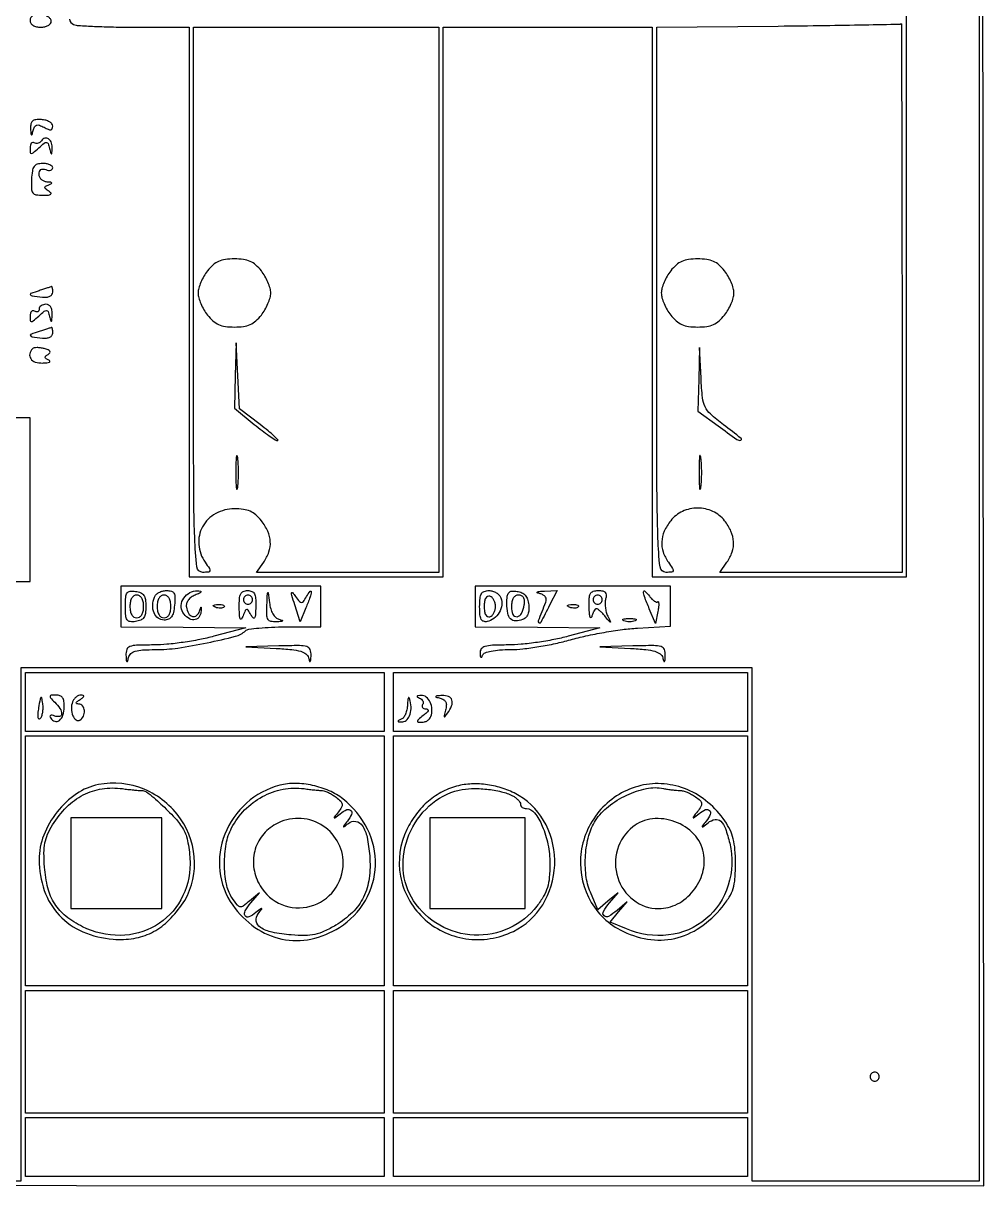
# Model space of a CAD drawing. Extents: x 4 to 1603, y 7 to 792.
# Drawn here: x 1391.5 to 1603, y 7 to 262.9 of the extents above; entities that cross this region are included whole.
import ezdxf

# ---------------------------------------------------------------- set-up
doc = ezdxf.new("R2010")
doc.units = 0

msp = doc.modelspace()

# ---------------------------------------------------------------- linework, layer by layer
for points in [[(4.463028, 790.750623, 0.090794), (4.267848, 789.688086, 0.000004), (4.202933, 675.011121, 0.000189), (4.180203, 548.51456, 0.000114), (4.244173, 398.5), (4.5, 7.5), (803.751263, 7.249377), (1603.002525, 6.998755), (1602.751263, 399.249377), (1602.5, 791.5), (803.718854, 791.750623, 0.000059), (387.797189, 791.831666, 0.000332), (164.795027, 791.700628, 0.000012), (5.544081, 791.497643, 0.311183)], [(1393, 263.488798, 0.139089), (1393.170391, 262.888122, 0.112991), (1393.641815, 262.409514, 0.088402), (1394.385614, 262.10239, 0.053863), (1395.333333, 262, 0.053569), (1396.226007, 262.095914, 0.073338), (1396.98125, 262.380608, 0.093102), (1397.488269, 262.801262, 0.174891), (1397.666667, 263.295686, 0.167797), (1397.490716, 263.805221, 0.084669), (1396.98125, 264.267491, 0.068693), (1396.225932, 264.614593, 0.052804), (1395.333333, 264.784484, 0.047912), (1394.342303, 264.771426, 0.099823), (1393.609387, 264.538339, 0.135973), (1393.16364, 264.099852, 0.131581)], [(1483, 202), (1483, 142), (1462.943296, 142), (1442.886592, 142), (1444.443296, 144.222506, 0.070474), (1445.596411, 146.490894, 0.096788), (1445.907278, 148.752318, 0.092816), (1445.345213, 151.034616, 0.060059), (1443.92742, 153.365141, 0.044904), (1442.715987, 154.649301, 0.076774), (1441.47923, 155.444706, 0.071128), (1439.993328, 155.865991, 0.033576), (1438, 156, 0.126261), (1433.872864, 154.940924, 0.142913), (1430.99207, 152.05499, 0.146091), (1430.152591, 148.125525, 0.133626), (1431.556704, 144.222506, -0.010455), (1432.487101, 142.833244, -0.200234), (1432.575372, 142.330931, -0.324461), (1432.264462, 142.057128, -0.023637), (1431.056704, 142, -0.38208), (1429.720222, 143.195866, -0.019172), (1429.25857, 149.543223, -0.00814), (1429.034135, 162.019939, -0.000427), (1429, 202), (1429, 262), (1456, 262), (1483, 262)], [(1585, 202.5), (1585, 142), (1564.943296, 142), (1544.886592, 142), (1546.443296, 144.222506, 0.070474), (1547.596411, 146.490894, 0.096788), (1547.907278, 148.752318, 0.092816), (1547.345213, 151.034616, 0.060059), (1545.92742, 153.365141, 0.117991), (1543.327495, 155.422339, 0.109051), (1540, 156.15681, 0.109051), (1536.672505, 155.422339, 0.117991), (1534.07258, 153.365141, 0.060059), (1532.654787, 151.034616, 0.092816), (1532.092722, 148.752318, 0.096788), (1532.403589, 146.490894, 0.070474), (1533.556704, 144.222506, -0.010455), (1534.487101, 142.833244, -0.200234), (1534.575372, 142.330931, -0.324461), (1534.264462, 142.057128, -0.023637), (1533.056704, 142, -0.382067), (1531.720263, 143.195773, -0.019181), (1531.258572, 149.541237, -0.008142), (1531.034136, 162.014642, -0.000427), (1531, 201.983667), (1531, 261.967333), (1557.75, 262.250706, 0.000806), (1568.024364, 262.376116, 0.001326), (1576.715625, 262.51927, 0.000105), (1584.510351, 262.669974, 0.184706), (1584.75, 262.76704, -0.653985), (1584.852891, 262.722539, -0.000023), (1584.926563, 245.159693, -0.00065), (1584.982044, 225.682923, -0.000387)], [(1393.116001, 239.644213, 0.004819), (1393.189193, 238.496476, 0.226299), (1393.30194, 238.298837, 0.510767), (1393.437122, 238.346226, 0.008357), (1393.688617, 239.246321, -0.057095), (1394.010182, 240.07585, -0.201567), (1394.442198, 240.431765, -0.162421), (1395.067371, 240.412553, -0.034676), (1396.072616, 239.961137, 0.02442), (1397.017468, 239.513353, 0.13192), (1397.575586, 239.439585, 0.262648), (1397.886089, 239.672999, 0.10363), (1397.999294, 240.214816, 0.180971), (1397.81116, 240.716742, 0.083875), (1397.264627, 241.16484, 0.066517), (1396.455682, 241.49411, 0.04906), (1395.499294, 241.644213, 0.039253), (1394.246389, 241.618115, 0.15085), (1393.536455, 241.319019, 0.175856), (1393.180898, 240.70441, 0.057655)], [(1395.5, 237, -0.088941), (1395.185645, 236.649431, -0.094986), (1394.775821, 236.439712, -0.099917), (1394.334982, 236.402413, -0.110145), (1393.930902, 236.542705, 0.174761), (1393.578436, 236.616927, 0.188946), (1393.273452, 236.445542, 0.117599), (1393.067088, 236.019658, 0.054327), (1393, 235.404029, 0.024524), (1393.049006, 234.405496, 0.388245), (1393.2813, 234.19675, 0.176297), (1393.696432, 234.351877, 0.007236), (1394.912141, 235.420488, -0.01076), (1396.127313, 236.473538, -0.185163), (1396.617037, 236.639284, -0.301537), (1396.95881, 236.392406, -0.026644), (1397.296139, 235.325476, 0.003431), (1397.58335, 234.245002, 0.276545), (1397.704349, 234.128954, 0.455028), (1397.806772, 234.203497, 0.004777), (1397.883999, 235.190983, 0.095603), (1397.723976, 236.494679, 0.153416), (1397.080847, 237.400854, 0.234986), (1396.243094, 237.559818, 0.187954)], [(1393.321089, 228.495516, 0.019564), (1393.296593, 226.45687, 0.150068), (1393.59858, 225.56069, 0.201392), (1394.305168, 225.127094, 0.039681), (1395.821089, 225.015313, 0.014803), (1397.044314, 225.058536, 0.131758), (1397.549986, 225.230009, 0.448786), (1397.587896, 225.502631, 0.075279), (1397.136847, 225.894262, -0.022213), (1396.426195, 226.390051, -0.233412), (1396.273695, 226.69893, -0.275386), (1396.436975, 226.972905, -0.029355), (1397.136847, 227.300002, 0.023718), (1397.709835, 227.559972, 0.438953), (1397.757373, 227.731622, 0.232968), (1397.5442, 227.864069, 0.013273), (1396.75, 227.921053, -0.089591), (1396.081805, 228.073133, -0.091319), (1395.514062, 228.448862, -0.094975), (1395.133704, 228.987708, -0.106722), (1395, 229.606989, -0.077669), (1395.099775, 230.245425, -0.166102), (1395.393809, 230.640962, -0.166138), (1395.868337, 230.773866, -0.07771), (1396.5, 230.638374, 0.055937), (1397.074366, 230.488865, 0.100118), (1397.559375, 230.516384, 0.147206), (1397.877514, 230.710807, 0.184534), (1398, 231.031385, 0.215048), (1397.833072, 231.401555, 0.079838), (1397.339062, 231.714152, 0.060668), (1396.611469, 231.92625, 0.041136), (1395.75, 231.995516, 0.069708), (1394.582599, 231.829594, 0.172622), (1393.890359, 231.333042, 0.115778), (1393.504782, 230.356762, 0.023623)], [(1432.07258, 208.365141, 0.035873), (1431.279281, 207.192544, 0.0301), (1430.60882, 205.849127, 0.031167), (1430.145819, 204.541937, 0.069636), (1430, 203.5, 0.069636), (1430.145819, 202.458063, 0.031167), (1430.60882, 201.150873, 0.0301), (1431.279281, 199.807456, 0.035873), (1432.07258, 198.634859, 0.044904), (1433.284013, 197.350699, 0.076774), (1434.52077, 196.555294, 0.071128), (1436.006672, 196.134009, 0.033576), (1438, 196, 0.033576), (1439.993328, 196.134009, 0.071128), (1441.47923, 196.555294, 0.076774), (1442.715987, 197.350699, 0.044904), (1443.92742, 198.634859, 0.035873), (1444.720719, 199.807456, 0.0301), (1445.39118, 201.150873, 0.031167), (1445.854181, 202.458063, 0.069636), (1446, 203.5, 0.069636), (1445.854181, 204.541937, 0.031167), (1445.39118, 205.849127, 0.0301), (1444.720719, 207.192544, 0.035873), (1443.92742, 208.365141, 0.044904), (1442.715987, 209.649301, 0.076774), (1441.47923, 210.444706, 0.071128), (1439.993328, 210.865991, 0.033576), (1438, 211, 0.033576), (1436.006672, 210.865991, 0.071128), (1434.52077, 210.444706, 0.076774), (1433.284013, 209.649301, 0.044904)], [(1534.07258, 208.365141, 0.035873), (1533.279281, 207.192544, 0.0301), (1532.60882, 205.849127, 0.031167), (1532.145819, 204.541937, 0.069636), (1532, 203.5, 0.069636), (1532.145819, 202.458063, 0.031167), (1532.60882, 201.150873, 0.0301), (1533.279281, 199.807456, 0.035873), (1534.07258, 198.634859, 0.044904), (1535.284013, 197.350699, 0.076774), (1536.52077, 196.555294, 0.071128), (1538.006672, 196.134009, 0.033576), (1540, 196, 0.033576), (1541.993328, 196.134009, 0.071128), (1543.47923, 196.555294, 0.076774), (1544.715987, 197.350699, 0.044904), (1545.92742, 198.634859, 0.035873), (1546.720719, 199.807456, 0.0301), (1547.39118, 201.150873, 0.031167), (1547.854181, 202.458063, 0.069636), (1548, 203.5, 0.069636), (1547.854181, 204.541937, 0.031167), (1547.39118, 205.849127, 0.0301), (1546.720719, 207.192544, 0.035873), (1545.92742, 208.365141, 0.044904), (1544.715987, 209.649301, 0.076774), (1543.47923, 210.444706, 0.071128), (1541.993328, 210.865991, 0.033576), (1540, 211, 0.033576), (1538.006672, 210.865991, 0.071128), (1536.52077, 210.444706, 0.076774), (1535.284013, 209.649301, 0.044904)], [(1395, 204, 0.007719), (1393.195453, 203.391213, 0.457719), (1393.08416, 203.105527, 0.243478), (1393.43624, 202.861488, 0.004496), (1395.75, 202.583786, 0.050511), (1396.656661, 202.575151, 0.089566), (1397.374788, 202.773951, 0.122787), (1397.831637, 203.153372, 0.15968), (1398, 203.667119, 0.017709), (1397.982137, 204.171311, 0.032308), (1397.926563, 204.579185, 0.039393), (1397.846939, 204.857385, 0.420642), (1397.75, 204.90032, -0.015258), (1397.569896, 204.834804, -0.000496), (1396.839062, 204.594733, -0.000952), (1395.976003, 204.313996, -0.000662)], [(1395, 199.940983, -0.108972), (1394.921712, 199.586039, -0.182303), (1394.70625, 199.3746, -0.161196), (1394.3821, 199.343488, -0.082592), (1394, 199.5, 0.158557), (1393.620961, 199.592387, 0.191215), (1393.29375, 199.432998, 0.126606), (1393.072517, 199.015992, 0.059043), (1393, 198.404029, 0.024524), (1393.049006, 197.405496, 0.388245), (1393.2813, 197.19675, 0.176297), (1393.696432, 197.351877, 0.007236), (1394.912141, 198.420488, -0.01076), (1396.127313, 199.473538, -0.185163), (1396.617037, 199.639284, -0.301537), (1396.95881, 199.392406, -0.026644), (1397.296139, 198.325476, 0.007388), (1397.561916, 197.35658, 0.518622), (1397.697271, 197.310001, 0.222831), (1397.809743, 197.512565, 0.004213), (1397.883999, 198.75, 0.053911), (1397.831613, 199.681016, 0.097187), (1397.564997, 200.394334, 0.125349), (1397.107057, 200.838332, 0.130876), (1396.5, 201, 0.06887), (1395.926682, 200.920655, 0.085131), (1395.440625, 200.688914, 0.099915), (1395.115626, 200.344827, 0.140337)], [(1395, 195, 0.007719), (1393.195453, 194.391213, 0.457719), (1393.08416, 194.105527, 0.243478), (1393.43624, 193.861488, 0.004496), (1395.75, 193.583786, 0.050511), (1396.656661, 193.575151, 0.089566), (1397.374788, 193.773951, 0.122787), (1397.831637, 194.153372, 0.15968), (1398, 194.667119, 0.017709), (1397.982137, 195.171311, 0.032308), (1397.926563, 195.579185, 0.039393), (1397.846939, 195.857385, 0.420642), (1397.75, 195.90032, -0.015258), (1397.569896, 195.834804, -0.000496), (1396.839062, 195.594733, -0.000952), (1395.976003, 195.313996, -0.000662)], [(1438.198697, 185.31695), (1438, 178.133899), (1442.352992, 174.56695, 0.008281), (1444.078142, 173.200442, 0.011759), (1445.659593, 172.047791, 0.007918), (1447.006893, 171.144765, 0.144657), (1447.496794, 171, 0.66015), (1447.573051, 171.178451, 0.015704), (1446.703982, 172.031811, 0.015398), (1445.39755, 173.164026, 0.007791), (1443.687359, 174.512549), (1439.087113, 178.025098), (1438.742253, 185.262549), (1438.397394, 192.5)], [(1393.557905, 191.224571, 0.139047), (1392.94033, 190.118093, 0.213502), (1393.142117, 189.057059, 0.164474), (1394.161884, 188.303893, 0.084907), (1395.75, 188.078947, 0.018478), (1396.729845, 188.143369, 0.079776), (1397.291761, 188.293947, 0.424319), (1397.362938, 188.49066, 0.186331), (1397.136847, 188.699998, -0.03767), (1396.521549, 189.000119, -0.232391), (1396.332634, 189.285342, -0.248944), (1396.448927, 189.594636, -0.042428), (1396.971382, 189.982313, 0.093193), (1397.365406, 190.341676, 0.315849), (1397.376488, 190.670846, 0.156883), (1397.002333, 190.974251, 0.028595), (1396.142439, 191.2525, 0.030093), (1395.325674, 191.414338, 0.036579), (1394.547247, 191.462911, 0.039707), (1393.906585, 191.40498, 0.15519)], [(1540.23486, 184.5), (1540.078, 177.5), (1544.496959, 174.25, 0.00349), (1548.624236, 171.25869, 0.212038), (1549.498807, 171.079322, 0.633483), (1549.591821, 171.484142, 0.003792), (1545.689239, 174.511113, -0.017722), (1542.823686, 176.86443, -0.099846), (1541.633311, 178.434313, -0.087682), (1541.070459, 180.430593, -0.012019), (1540.741297, 184.761113), (1540.391721, 191.5)], [(1438.320074, 164, 0.005179), (1438.344207, 161.670434, 0.025693), (1438.43855, 160.364063, 0.707215), (1438.576315, 160.333801, 0.108536), (1438.723396, 160.75, 0.019375), (1438.849065, 162.229765, 0.011494), (1438.889766, 164, 0.011494), (1438.849065, 165.770235, 0.019375), (1438.723396, 167.25, 0.108536), (1438.576315, 167.666199, 0.707215), (1438.43855, 167.635937, 0.025693), (1438.344207, 166.329566, 0.005179)], [(1540.320074, 164, 0.005179), (1540.344207, 161.670434, 0.025693), (1540.43855, 160.364063, 0.707215), (1540.576315, 160.333801, 0.108536), (1540.723396, 160.75, 0.019375), (1540.849065, 162.229765, 0.011494), (1540.889766, 164, 0.011494), (1540.849065, 165.770235, 0.019375), (1540.723396, 167.25, 0.108536), (1540.576315, 167.666199, 0.707215), (1540.43855, 167.635937, 0.025693), (1540.344207, 166.329566, 0.005179)], [(1413, 134.5), (1413, 130), (1426.75, 129.909733), (1440.5, 129.819467), (1433.5, 127.932571, -0.018074), (1430.364629, 127.207853, -0.011966), (1426.720313, 126.593243, -0.012051), (1423.146113, 126.165731, -0.022827), (1420.25, 126.022838, 0.007022), (1416.421975, 125.95508, 0.080952), (1414.951251, 125.667202, 0.222932), (1414.29697, 125.002183, 0.09783), (1414.116001, 123.75, 0.005718), (1414.187999, 122.607705, 0.197309), (1414.306344, 122.37122, 0.541772), (1414.449367, 122.4117, 0.01159), (1414.689326, 123.25, -0.143345), (1415.206808, 124.112584, -0.115168), (1416.151885, 124.649138, -0.058946), (1417.77636, 124.926784, -0.012881), (1420.617809, 125, 0.035895), (1425.542424, 125.353992, 0.015544), (1432.01707, 126.496108, 0.011187), (1438.214165, 127.934439, 0.122251), (1440.45, 129.137736, -0.150132), (1441.174242, 129.477797, -0.01068), (1443.412188, 129.74671, -0.01429), (1446.14293, 129.937212, -0.010268), (1449.2, 130), (1457, 130), (1457, 134.5), (1457, 139), (1435, 139), (1413, 139)], [(1491, 134.5), (1491, 130), (1504.75, 129.909733), (1518.5, 129.819467), (1511.5, 127.932571, -0.018074), (1508.364629, 127.207853, -0.011966), (1504.720313, 126.593243, -0.012051), (1501.146113, 126.165731, -0.022827), (1498.25, 126.022838, 0.008568), (1494.801361, 125.951131, 0.06053), (1493.148987, 125.686443, 0.162204), (1492.356417, 125.142637, 0.174982), (1492.078947, 124.25, 0.021021), (1492.137165, 123.583427, 0.185333), (1492.275306, 123.327933, 0.449116), (1492.45138, 123.351958, 0.051902), (1492.662281, 123.75, -0.206608), (1493.204321, 124.28599, -0.042471), (1494.523547, 124.675948, -0.033727), (1496.401, 124.931133, -0.016161), (1498.833333, 125.017138, 0.027285), (1501.534991, 125.172872, 0.012445), (1505.038542, 125.655974, 0.012282), (1508.714016, 126.349419, 0.01653), (1512, 127.167832, -0.016192), (1515.398061, 128.0166, -0.010105), (1519.426563, 128.800473, -0.010138), (1523.43279, 129.412899, -0.018104), (1526.75, 129.729699), (1534, 130.158008), (1534, 134.579004), (1534, 139), (1512.5, 139), (1491, 139)], [(1418.5, 134.5, -0.034859), (1418.394141, 132.983449, -0.114571), (1418.035871, 132.052922, -0.142929), (1417.357964, 131.492064, -0.066642), (1416.25, 131.180449, -0.059275), (1415.025515, 131.152687, -0.223457), (1414.382619, 131.534078, -0.132534), (1414.070752, 132.438254, -0.017153), (1414, 134.5, -0.017153), (1414.070752, 136.561746, -0.132534), (1414.382619, 137.465922, -0.223457), (1415.025515, 137.847313, -0.059275), (1416.25, 137.819551, -0.066642), (1417.357964, 137.507936, -0.142929), (1418.035871, 136.947078, -0.114571), (1418.394141, 136.016551, -0.034859)], [(1415, 134.5, 0.04716), (1415.09863, 133.456621, 0.088208), (1415.4, 132.666667, 0.118484), (1415.88002, 132.177821, 0.140575), (1416.5, 132, 0.140575), (1417.11998, 132.177821, 0.118484), (1417.6, 132.666667, 0.088208), (1417.90137, 133.456621, 0.04716), (1418, 134.5, 0.04716), (1417.90137, 135.543379, 0.088208), (1417.6, 136.333333, 0.118484), (1417.11998, 136.822179, 0.140575), (1416.5, 137, 0.140575), (1415.88002, 136.822179, 0.118484), (1415.4, 136.333333, 0.088208), (1415.09863, 135.543379, 0.04716)], [(1424.813358, 134.75, -0.029762), (1424.563495, 133.157458, -0.100503), (1424.14045, 132.198491, -0.146711), (1423.479921, 131.681975, -0.093347), (1422.513695, 131.5, -0.16), (1421.211503, 131.92765, -0.135237), (1420.310404, 133.071293, -0.109777), (1420.008653, 134.731337, -0.082068), (1420.384042, 136.558413, -0.110818), (1420.750983, 137.109853, -0.066189), (1421.390062, 137.576534, -0.061225), (1422.189791, 137.892484, -0.063574), (1423.031974, 138, -0.067904), (1424.109825, 137.852942, -0.202242), (1424.681791, 137.399523, -0.128211), (1424.905624, 136.509442, -0.021868)], [(1421, 134.5, 0.04716), (1421.09863, 133.456621, 0.088208), (1421.4, 132.666667, 0.118484), (1421.88002, 132.177821, 0.140575), (1422.5, 132, 0.140575), (1423.11998, 132.177821, 0.118484), (1423.6, 132.666667, 0.088208), (1423.90137, 133.456621, 0.04716), (1424, 134.5, 0.04716), (1423.90137, 135.543379, 0.088208), (1423.6, 136.333333, 0.118484), (1423.11998, 136.822179, 0.140575), (1422.5, 137, 0.140575), (1421.88002, 136.822179, 0.118484), (1421.4, 136.333333, 0.088208), (1421.09863, 135.543379, 0.04716)], [(1429.329441, 136.998225, 0.063996), (1428.484487, 136.524467, 0.076053), (1427.84186, 135.875061, 0.084686), (1427.471997, 135.127353, 0.109466), (1427.416814, 134.36582, 0.093562), (1427.88867, 132.998549, 0.189791), (1428.761772, 132.297138, 0.258014), (1429.672996, 132.485034, 0.14228), (1430.31423, 133.464263, -0.003547), (1430.572793, 134.287864, -0.484788), (1430.657831, 134.319553, -0.283432), (1430.715053, 134.207546, -0.002793), (1430.634517, 133.269603, -0.152525), (1430.130943, 132.058179, -0.21525), (1429.093067, 131.55671, -0.165167), (1427.796414, 131.959684, -0.095123), (1426.666975, 133.166177, -0.16081), (1426.282244, 134.712471, -0.129877), (1426.845143, 136.338118, -0.122105), (1428.176975, 137.544808, -0.133805), (1429.872445, 137.936614, -0.037786), (1430.516321, 137.862591, -0.515973), (1430.599298, 137.680757, -0.155573), (1430.313959, 137.421496, -0.011421)], [(1442.702253, 134.479489, -0.008135), (1442.619618, 132.628218, -0.119337), (1442.429116, 132.008927, -0.512386), (1442.128503, 131.982464, -0.050388), (1441.636454, 132.685138, 0.015742), (1441.026579, 133.698681, 0.290111), (1440.70115, 133.849077, 0.258922), (1440.39859, 133.6245, 0.013177), (1439.905509, 132.455648, -0.048695), (1439.537583, 131.731624, -0.592137), (1439.292488, 131.747802, -0.09734), (1439.131557, 132.400959, -0.007192), (1439.070285, 134.25, -0.019442), (1439.10985, 136.21432, -0.099108), (1439.385805, 137.266088, -0.18028), (1439.954577, 137.806578, -0.101138), (1440.901023, 138, -0.096608), (1441.840208, 137.816826, -0.180071), (1442.404298, 137.300148, -0.104093), (1442.675157, 136.303958, -0.021598)], [(1440, 136, 0.099038), (1440.076342, 135.618362, 0.097945), (1440.29375, 135.29375, 0.097945), (1440.618362, 135.076342, 0.099038), (1441, 135, 0.099038), (1441.381638, 135.076342, 0.097945), (1441.70625, 135.29375, 0.097945), (1441.923658, 135.618362, 0.099038), (1442, 136, 0.099038), (1441.923658, 136.381638, 0.097945), (1441.70625, 136.70625, 0.097945), (1441.381638, 136.923658, 0.099038), (1441, 137, 0.099038), (1440.618362, 136.923658, 0.097945), (1440.29375, 136.70625, 0.097945), (1440.076342, 136.381638, 0.099038)], [(1447.808733, 131.678015, -0.016729), (1448.544531, 131.457401, -0.555594), (1448.57954, 131.309075, -0.178789), (1448.315413, 131.186504, -0.007284), (1447.25, 131.116001, -0.062837), (1446.035965, 131.206002, -0.215593), (1445.409641, 131.657115, -0.125148), (1445.140087, 132.62014, -0.016644), (1445.160037, 134.75, -0.000561), (1445.273896, 137.349465, -0.186513), (1445.35342, 137.530607, -0.623855), (1445.441022, 137.500872, -0.000901), (1445.71877, 135.312013, 0.041093), (1445.997028, 133.984092, 0.058373), (1446.472221, 132.876578, 0.070528), (1447.093658, 132.080384, 0.128039)], [(1453.880854, 136.680226, -0.03464), (1454.672836, 137.847829, -0.736882), (1454.927229, 137.750744, -0.074253), (1454.67609, 136.58459, -0.009419), (1453.721489, 134.188937), (1452.442978, 131.148255), (1451.296474, 134.824127, -0.003421), (1450.652288, 136.94032, -0.097947), (1450.599382, 137.505224, -0.659368), (1450.785548, 137.563433, -0.01865), (1451.486247, 136.680226, 0.01423), (1452.357938, 135.561324, 0.22375), (1452.78434, 135.360452, 0.248536), (1453.183604, 135.571981, 0.017411)], [(1496.690532, 136.364077, -0.129123), (1496.861413, 134.810948, -0.096284), (1496.285441, 133.178638, -0.094373), (1495.125498, 131.854469, -0.117764), (1493.642817, 131.176676, -0.128787), (1492.853539, 131.225545, -0.198749), (1492.342315, 131.6653, -0.09759), (1492.070776, 132.633405, -0.019726), (1492, 134.426676, -0.021503), (1492.081019, 136.309711, -0.10815), (1492.392122, 137.310235, -0.180047), (1493.003766, 137.822906, -0.085537), (1494.031385, 138, -0.073827), (1494.854875, 137.877742, -0.064276), (1495.650456, 137.519448, -0.066864), (1496.298983, 136.989565, -0.096752)], [(1493, 134.5, 0.034783), (1493.077151, 133.39229, 0.092267), (1493.328125, 132.642708, 0.16323), (1493.731204, 132.274593, 0.186684), (1494.25, 132.25, 0.116646), (1494.728036, 132.54572, 0.069477), (1495.132812, 133.082812, 0.063483), (1495.406712, 133.767965, 0.063462), (1495.5, 134.5, 0.063462), (1495.406712, 135.232035, 0.063483), (1495.132812, 135.917188, 0.069477), (1494.728036, 136.45428, 0.116646), (1494.25, 136.75, 0.186684), (1493.731204, 136.725407, 0.16323), (1493.328125, 136.357292, 0.092267), (1493.077151, 135.60771, 0.034783)], [(1502.804095, 134.877747, -0.046014), (1502.831634, 133.705494, -0.080752), (1502.611377, 132.763228, -0.098939), (1502.148729, 132.069282, -0.105169), (1501.463853, 131.624503, -0.087257), (1499.901658, 131.320277, -0.205166), (1498.822871, 131.759251, -0.152102), (1498.189099, 132.98337, -0.04399), (1498, 135.128568, -0.0254), (1498.082661, 136.754667, -0.149807), (1498.410308, 137.531831, -0.203838), (1499.056564, 137.861935, -0.052839), (1500.25, 137.819551, -0.07165), (1501.286842, 137.516755, -0.107571), (1502.03926, 136.95478, -0.098219), (1502.533993, 136.089023, -0.052021)], [(1499, 134.416667, 0.099758), (1499.334996, 132.754328, 0.341983), (1500.233119, 132.247168, 0.246964), (1501.245613, 132.984177, 0.077969), (1501.819551, 134.828328, 0.049589), (1501.864321, 135.780163, 0.118091), (1501.665008, 136.454992, 0.155126), (1501.227121, 136.855398, 0.108654), (1500.569551, 137, 0.129929), (1499.900993, 136.823287, 0.12769), (1499.401892, 136.338523, 0.093042), (1499.097716, 135.531429, 0.043744)], [(1507.398504, 134.75, -0.002531), (1505.45875, 130.983195, -0.472845), (1505.082421, 130.904236, -0.328737), (1504.95721, 131.376792, -0.002357), (1506.573425, 135.412535, 0.112614), (1506.67174, 136.016576, 0.131464), (1506.487002, 136.565995, 0.113486), (1506.022269, 137.006814, 0.070108), (1505.323425, 137.296534, -0.033644), (1504.678447, 137.510473, -0.613547), (1504.664577, 137.677988, -0.119484), (1505.078272, 137.812757, -0.00883), (1506.27568, 137.883999), (1509.05136, 138)], [(1519.747393, 136.142033, 0.058653), (1519.62894, 135.292909, 0.035123), (1519.678681, 134.274059, 0.034757), (1519.873554, 133.252452, 0.050213), (1520.195763, 132.392033, -0.001298), (1520.815963, 131.127742, -0.465501), (1520.778288, 131.042895, -0.299687), (1520.662808, 131.078713, -0.001057), (1519.704758, 132.25, 0.018028), (1519.117557, 132.920143, 0.023584), (1518.53179, 133.485938, 0.022235), (1518.013984, 133.901623, 0.159321), (1517.713082, 134, 0.218244), (1517.464566, 133.886101, 0.045526), (1517.1787, 133.485938, 0.040002), (1516.905854, 132.920178, 0.028454), (1516.689326, 132.25, -0.225051), (1516.508506, 132.034597, -0.459031), (1516.332266, 132.115625, -0.050275), (1516.189408, 132.906485, -0.01183), (1516.116001, 134.25, -0.018291), (1516.127625, 136.305626, -0.112434), (1516.404386, 137.32078, -0.195691), (1517.015114, 137.829174, -0.07708), (1518.116631, 138, -0.048202), (1519.105214, 137.904474, -0.165941), (1519.656078, 137.587939, -0.18436), (1519.865008, 137.025611, -0.061801)], [(1517, 136, 0.099038), (1517.076342, 135.618362, 0.097945), (1517.29375, 135.29375, 0.097945), (1517.618362, 135.076342, 0.099038), (1518, 135, 0.099038), (1518.381638, 135.076342, 0.097945), (1518.70625, 135.29375, 0.097945), (1518.923658, 135.618362, 0.099038), (1519, 136, 0.099038), (1518.923658, 136.381638, 0.097945), (1518.70625, 136.70625, 0.097945), (1518.381638, 136.923658, 0.099038), (1518, 137, 0.099038), (1517.618362, 136.923658, 0.097945), (1517.29375, 136.70625, 0.097945), (1517.076342, 136.381638, 0.099038)], [(1531.216821, 135.550155, -0.552287), (1531.368668, 135.515593, -0.083298), (1531.434314, 135.136787, -0.034302), (1531.387645, 134.399265, -0.014279), (1531.228319, 133.414042), (1530.720749, 130.758862), (1529.360375, 133.994241, -0.007772), (1528.289183, 136.656954, -0.09384), (1528.092618, 137.738357, -0.662321), (1528.408681, 137.869568, -0.036228), (1529.38068, 136.765544, 0.031813), (1529.923005, 136.13849, 0.052401), (1530.46334, 135.69306, 0.072333), (1530.922618, 135.476673, 0.277103)], [(1435.729167, 134.395833, -0.126455), (1435.402231, 134.202593, -0.060344), (1434.916927, 134.123424, -0.05415), (1434.359369, 134.160852, -0.051402), (1433.8125, 134.316886, -0.054073), (1433.395823, 134.538436, -0.470617), (1433.37858, 134.720685, -0.168741), (1433.670344, 134.862007, -0.018894), (1434.416667, 134.921053, -0.028489), (1435.112848, 134.910055, -0.077125), (1435.592839, 134.799335, -0.208169), (1435.77538, 134.614691, -0.296942)], [(1513.729167, 134.395833, -0.126455), (1513.402231, 134.202593, -0.060344), (1512.916927, 134.123424, -0.05415), (1512.359369, 134.160852, -0.051402), (1511.8125, 134.316886, -0.054073), (1511.395823, 134.538436, -0.470617), (1511.37858, 134.720685, -0.168741), (1511.670344, 134.862007, -0.018894), (1512.416667, 134.921053, -0.028489), (1513.112848, 134.910055, -0.077125), (1513.592839, 134.799335, -0.208169), (1513.77538, 134.614691, -0.296942)], [(1526.25, 131.337719, -0.057986), (1525.679992, 131.181385, -0.037979), (1525, 131.12966, -0.037979), (1524.320008, 131.181385, -0.057986), (1523.75, 131.337719, -0.174857), (1523.540618, 131.525001, -0.447206), (1523.601562, 131.693942, -0.078554), (1524.10856, 131.810911, -0.017491), (1525, 131.842105, -0.017491), (1525.89144, 131.810911, -0.078554), (1526.398438, 131.693942, -0.447206), (1526.459382, 131.525001, -0.174857)], [(1447.18519, 125.259927, -0.010443), (1450.616727, 125.009165, -0.046664), (1452.596711, 124.634343, -0.091478), (1453.744321, 124.061751, -0.168639), (1454.319189, 123.205787, 0.015256), (1454.544508, 122.444585, 0.552594), (1454.691593, 122.408149, 0.183267), (1454.813151, 122.66538, 0.006859), (1454.883999, 123.75, 0.10842), (1454.674922, 125.009601, 0.231497), (1453.961314, 125.655107, 0.07179), (1452.327294, 125.880411, 0.005174), (1447.75, 125.80414), (1440.5, 125.608279)], [(1525.18519, 125.259927, -0.010443), (1528.616727, 125.009165, -0.046664), (1530.596711, 124.634343, -0.091478), (1531.744321, 124.061751, -0.168639), (1532.319189, 123.205787, 0.015256), (1532.544508, 122.444585, 0.552594), (1532.691593, 122.408149, 0.183267), (1532.813151, 122.66538, 0.006859), (1532.883999, 123.75, 0.10842), (1532.674922, 125.009601, 0.231497), (1531.961314, 125.655107, 0.07179), (1530.327294, 125.880411, 0.005174), (1525.75, 125.80414), (1518.5, 125.608279)], [(1394.881162, 112.218582, 0.01715), (1394.71055, 110.9135, 0.063014), (1394.735621, 110.082665, 0.246244), (1394.944935, 109.800895, 0.318785), (1395.253246, 109.853246, 0.112154), (1395.579167, 110.370767, 0.043618), (1395.790931, 111.195048, 0.040388), (1395.871906, 112.161929, 0.039733), (1395.797245, 113.134665, 0.009743), (1395.570202, 114.414946, 0.599836), (1395.39376, 114.468599, 0.152988), (1395.209184, 114.115594, 0.003467)], [(1398.428571, 113.428571, -0.047891), (1399.587947, 112.022952, -0.147962), (1399.948054, 110.859605, -0.356209), (1399.496233, 110.298581, -0.144702), (1398.448062, 110.381557, 0.034302), (1397.844153, 110.566933, 0.17307), (1397.499031, 110.527595, 0.338366), (1397.392352, 110.313362, 0.09101), (1397.539703, 109.935759, 0.180192), (1398.4501, 109.228226, 0.249286), (1399.447914, 109.414448, 0.146618), (1400.250606, 110.571495, 0.074621), (1400.546466, 112.333192, 0.038608), (1400.470808, 113.597816, 0.11609), (1400.161715, 114.399292, 0.15538), (1399.59194, 114.844496, 0.088979), (1398.725037, 115, 0.017859), (1397.641409, 114.961282, 0.340542), (1397.404308, 114.75, 0.236654), (1397.507221, 114.389792, 0.010588)], [(1402.361626, 113.5, 0.097096), (1402.097504, 111.986962, 0.09178), (1402.414447, 110.453454, 0.139062), (1403.136762, 109.528898, 0.305181), (1403.992937, 109.495635, 0.150257), (1404.75157, 110.362453, 0.123007), (1404.967979, 111.580235, 0.148315), (1404.579555, 112.601637, 0.229051), (1403.75, 113.015313, -0.066727), (1403.295085, 113.081977, -0.405416), (1403.1875, 113.269141, -0.167501), (1403.378141, 113.559769, -0.021149), (1404, 114, 0.01849), (1404.657281, 114.460081, 0.178005), (1404.838626, 114.742512, 0.412224), (1404.723629, 114.924505, 0.053381), (1404.218615, 114.984687, 0.104426), (1403.685753, 114.878806, 0.067653), (1403.144554, 114.554877, 0.063679), (1402.677403, 114.072308, 0.069002)], [(1476.116001, 112.833333, -0.042618), (1475.979179, 111.775754, -0.048264), (1475.666888, 110.801837, -0.054442), (1475.238019, 110.044969, -0.141678), (1474.75, 109.662281, 0.01027), (1474.10877, 109.388093, 0.30932), (1474.02218, 109.245655, 0.36718), (1474.126789, 109.135049, 0.011982), (1474.781385, 109.078947, 0.191163), (1475.810923, 109.41583, 0.121215), (1476.570024, 110.444936, 0.092435), (1476.896709, 111.9781, 0.069895), (1476.700575, 113.691587, 0.02767), (1476.482625, 114.374668, 0.606064), (1476.31915, 114.393862, 0.13111), (1476.187087, 114.017184, 0.008251)], [(1478.756231, 114.335642, -0.07888), (1479.193455, 114.073164, -0.105417), (1479.477402, 113.709292, -0.121773), (1479.564193, 113.302558, -0.131107), (1479.447214, 112.91459, 0.124682), (1479.336742, 112.564288, 0.182871), (1479.432531, 112.259319, 0.146798), (1479.732355, 112.048335, 0.074486), (1480.190983, 111.968197, -0.16643), (1480.55625, 111.833152, -0.332959), (1480.626641, 111.550415, -0.107438), (1480.301895, 111.088611, -0.02408), (1479.55887, 110.468197, 0.010231), (1478.524122, 109.65174, 0.166273), (1478.294857, 109.280124, 0.436763), (1478.447445, 109.057246, 0.036736), (1479.225537, 109, 0.072), (1479.871592, 109.093517, 0.066293), (1480.484588, 109.367188, 0.070123), (1480.972951, 109.772147, 0.103849), (1481.25391, 110.25, 0.092748), (1481.480911, 111.865534, 0.095485), (1481.103629, 113.436041, 0.114346), (1480.249548, 114.55058, 0.186502), (1479.133369, 114.921053, 0.018211), (1478.462896, 114.864117, 0.222925), (1478.250574, 114.731058, 0.429548), (1478.29207, 114.56085, 0.034266)], [(1483.291574, 114.302668, -0.076189), (1484.08496, 113.961416, -0.148557), (1484.533747, 113.447196, -0.126455), (1484.661557, 112.707178, -0.048137), (1484.476068, 111.668669, 0.005331), (1484.162864, 110.502039, 0.212321), (1484.205977, 110.245987, 0.515672), (1484.363978, 110.240716, 0.01028), (1484.919181, 111, 0.056038), (1485.817914, 112.649614, 0.171474), (1485.8772, 113.903465, 0.23467), (1485.160808, 114.667244, 0.102334), (1483.75, 114.883999, 0.004828), (1482.554737, 114.810798, 0.211114), (1482.337225, 114.695633, 0.529651), (1482.38117, 114.556742, 0.009019)], [(1408.073336, 95.291887, 0.101997), (1403.221574, 93.254889, 0.075434), (1398.956733, 89.270831, 0.074344), (1396.013098, 84.134738, 0.093272), (1395, 78.751091, 0.083389), (1396.136395, 71.984626, 0.104845), (1399.406103, 66.551048, 0.10451), (1404.608983, 62.899988, 0.082398), (1411.310191, 61.265753, 0.057343), (1415.835393, 61.445875, 0.076874), (1419.742643, 62.687968, 0.07415), (1423.193831, 65.096312, 0.04922), (1426.365385, 68.748069, 0.160486), (1429.246135, 78.109887, 0.146957), (1426.146352, 87.734903, 0.142723), (1418.154242, 94.249178, 0.149742)], [(1448, 95.152842, 0.118577), (1440.661365, 91.224504, 0.117838), (1435.891557, 84.38055, 0.120654), (1434.79661, 76.253746, 0.128336), (1437.634615, 68.748069, 0.08495), (1442.522701, 63.868493, 0.102884), (1448.453423, 61.29091, 0.104144), (1454.862636, 61.30757, 0.088993), (1461.126277, 63.865128, 0.11913), (1466.841764, 69.777359, 0.126712), (1469.059879, 77.512721, 0.123494), (1467.283139, 85.511894, 0.109796), (1461.894734, 92.134159, 0.065109), (1458.888282, 93.932311, 0.048803), (1455.212437, 95.115693, 0.04907), (1451.402952, 95.559073, 0.068416)], [(1487.364681, 95.044789, 0.060032), (1483.884437, 93.761397, 0.057029), (1480.742428, 91.670601, 0.055165), (1478.065676, 88.851457, 0.04965), (1475.960212, 85.41781, 0.159325), (1474.567588, 75.152922, 0.158064), (1479.499742, 66.009454, 0.154668), (1488.961052, 61.372709, 0.152211), (1499.434276, 62.991287, 0.142591), (1505.877465, 68.859221, 0.12729), (1508.520526, 77.538585, 0.127156), (1506.622715, 86.417663, 0.142144), (1500.699593, 92.827909, 0.049982), (1497.600859, 94.296574, 0.044523), (1494.149974, 95.191446, 0.04505), (1490.639595, 95.45416, 0.054563)], [(1527.479078, 95.068186, 0.152051), (1518.706507, 89.853042, 0.148921), (1514.3549, 80.536849, 0.151293), (1515.966013, 70.489123, 0.157551), (1522.960023, 63.302739, 0.080546), (1528.981021, 61.26938, 0.096814), (1534.945521, 61.43695, 0.094522), (1540.516122, 63.855443, 0.073202), (1545.391612, 68.345126, 0.02991), (1546.954336, 70.531202, 0.065889), (1547.807251, 72.394694, 0.056823), (1548.215014, 74.584235, 0.017651), (1548.333333, 77.934746, 0.018833), (1548.216732, 81.02932, 0.04216), (1547.843125, 83.350418, 0.05001), (1547.13828, 85.319164, 0.039269), (1546.006843, 87.285063, 0.068533), (1542.280976, 91.385431, 0.074806), (1537.687652, 94.182877, 0.077349), (1532.61233, 95.442679, 0.081046)], [(1417.429583, 94, -0.172856), (1419.035255, 93.427804, -0.01671), (1422.199315, 90.663478, -0.021958), (1425.21819, 87.583609, -0.060749), (1426.954444, 85.100143, -0.057881), (1427.445883, 83.844869, -0.020974), (1427.855849, 81.972746, -0.020472), (1428.136964, 79.866781, -0.022945), (1428.230769, 77.823697, -0.126622), (1426.199456, 69.931159, -0.135513), (1420.642354, 64.236728, -0.131723), (1412.814962, 62.101755, -0.116618), (1404.565724, 64.014533, -0.05211), (1400.903795, 66.331656, -0.083805), (1398.431877, 69.064589, -0.080182), (1396.925835, 72.548245, -0.043984), (1396.18287, 77.148605, -0.018049), (1396.071095, 80.242376, -0.047208), (1396.280362, 82.454326, -0.055989), (1396.871144, 84.360562, -0.03531), (1397.954358, 86.426149, -0.057849), (1401.053975, 90.345436, -0.077391), (1404.707448, 93.018244, -0.081437), (1408.847269, 94.365451, -0.07256), (1413.375, 94.398208, 0.004965), (1414.562212, 94.24577, 0.004968), (1415.751971, 94.116974, 0.004866), (1416.792447, 94.025, 0.019611)], [(1457.375, 93.968197, -0.081071), (1457.934961, 93.860476, -0.0251), (1458.727182, 93.523634, -0.024369), (1459.588979, 93.05177, -0.024566), (1460.398385, 92.499452, -0.030941), (1461.40005, 91.638872, -0.162667), (1461.72831, 91.003142, -0.171377), (1461.599685, 90.317044, -0.03521), (1460.898385, 89.281256, 0.001484), (1459.993306, 88.1213, 0.372998), (1459.999907, 88.000097, 0.38264), (1460.11916, 87.99156, 0.001503), (1461.274166, 88.892501, -0.06015), (1462.739207, 89.781268, -0.312225), (1463.620738, 89.620738, -0.312225), (1463.781268, 88.739207, -0.06015), (1462.892501, 87.274166, 0.001642), (1462.016858, 86.150948, 0.27481), (1461.998651, 86.003071, 0.486414), (1462.101515, 85.976643, 0.002196), (1463.117321, 86.762331, -0.207415), (1464.752372, 87.186299, -0.21297), (1466.155376, 86.277114, -0.094631), (1467.197906, 83.722295, -0.029008), (1467.785143, 79.577351, -0.053128), (1467.669298, 74.631409, -0.081622), (1466.43702, 70.538697, -0.084749), (1464.004042, 67.16249, -0.061873), (1460.326811, 64.345637, -0.02431), (1457.787754, 63.018996, -0.054605), (1455.729489, 62.328294, -0.052864), (1453.529444, 62.087455, -0.02154), (1450.517556, 62.206987, -0.028439), (1446.316178, 62.797343, -0.09389), (1443.73456, 63.83955, -0.21333), (1442.815908, 65.243205, -0.208415), (1443.237669, 66.882679, 0.002196), (1444.023357, 67.898485, 0.486414), (1443.996929, 68.001349, 0.27481), (1443.849052, 67.983142, 0.001642), (1442.725834, 67.107499, -0.060503), (1441.151055, 66.153672, -0.395267), (1440.352685, 66.426335, -0.258369), (1440.370919, 67.509923, -0.045066), (1441.589464, 69.243869), (1443.5, 71.5), (1441.328222, 69.665802, -0.019838), (1439.920476, 68.569503, -0.206298), (1439.219724, 68.416405, -0.186119), (1438.587152, 68.812836, -0.015729), (1437.462837, 70.416374, -0.098826), (1436.227721, 73.481728, -0.045244), (1435.814394, 77.792562, -0.0448), (1436.190673, 82.241378, -0.075978), (1437.383564, 85.774837, -0.075769), (1440.242281, 89.708027, -0.07426), (1444.160887, 92.642688, -0.07552), (1448.702668, 94.26872, -0.082858), (1453.375, 94.398208, 0.00378), (1454.558203, 94.243434, 0.003855), (1455.735937, 94.107631, 0.003745), (1456.760921, 94.005201, 0.015964)], [(1499.25, 92.833191, -0.040216), (1499.919601, 92.416172, -0.045207), (1500.485938, 91.911638, -0.050457), (1500.877307, 91.398806, -0.138638), (1501, 90.964816, 0.132156), (1501.098977, 90.596886, 0.100577), (1501.37729, 90.283415, 0.087925), (1501.793615, 90.072533, 0.073497), (1502.284392, 90, -0.236426), (1504.098607, 89.091353, -0.059658), (1505.797328, 86.144799, -0.05199), (1507.031188, 82.154775, -0.04849), (1507.45427, 77.900307, -0.020618), (1507.334077, 74.821273, -0.053979), (1506.920824, 72.650265, -0.059435), (1506.080247, 70.740788, -0.029555), (1504.601512, 68.544201, -0.12275), (1498.528262, 63.68386, -0.118784), (1490.807521, 62.165535, -0.118047), (1483.205084, 64.329353, -0.120189), (1477.465982, 69.692262, -0.130963), (1475.168502, 76.63451, -0.112703), (1476.436877, 84.237445, -0.111554), (1480.899215, 90.595595, -0.126186), (1487.479078, 94.068186, -0.053614), (1490.23438, 94.421227, -0.031222), (1493.567707, 94.280768, -0.031332), (1496.805806, 93.734322, -0.061777)], [(1536.05887, 94.013655, -0.06547), (1536.791178, 93.91082, -0.028844), (1537.718941, 93.595173, -0.027938), (1538.677946, 93.141968, -0.033522), (1539.521124, 92.608213, -0.030207), (1540.547444, 91.7581, -0.172616), (1540.867125, 91.139181, -0.172097), (1540.724477, 90.456357, -0.029986), (1539.962253, 89.358213, 0.001318), (1539.003835, 88.133638, 0.323521), (1538.999116, 88.00132, 0.434636), (1539.10879, 87.983548, 0.001523), (1540.274166, 88.892501, -0.06015), (1541.739207, 89.781268, -0.312225), (1542.620738, 89.620738, -0.312225), (1542.781268, 88.739207, -0.06015), (1541.892501, 87.274166, 0.001502), (1540.990258, 86.117491, 0.390253), (1541.000254, 85.999767, 0.365552), (1541.122973, 85.994732, 0.001455), (1542.292382, 86.907618, -0.120858), (1543.835929, 87.606546, -0.240969), (1545.088345, 87.235147, -0.120571), (1546.124138, 85.617767, -0.025492), (1547.052657, 82.372264, -0.131306), (1546.743132, 73.119812, -0.146939), (1541.821837, 65.711353, -0.145578), (1533.591307, 62.197217, -0.128243), (1524.321911, 63.509964), (1520.708059, 65.019927), (1522.604029, 67.259964), (1524.5, 69.5), (1522.243869, 67.589464, -0.043041), (1520.375291, 66.264993, -0.341404), (1519.391071, 66.391071, -0.341404), (1519.264993, 67.375291, -0.043041), (1520.589464, 69.243869), (1522.5, 71.5), (1520.259964, 69.604029), (1518.019927, 67.708059), (1516.398472, 71.588749, -0.06958), (1515.412726, 75.341923, -0.047184), (1515.308242, 79.767166, -0.047718), (1516.026951, 84.055445, -0.079824), (1517.517059, 87.385691, -0.081235), (1520.349144, 90.473954, -0.056778), (1524.376696, 92.960441, -0.058076), (1528.725441, 94.419145, -0.102308), (1532.5, 94.433142, 0.012084), (1533.379613, 94.276683, 0.008634), (1534.370418, 94.142512, 0.008725), (1535.319706, 94.04738, 0.01842)], [(1447.110071, 86.604493, 0.100183), (1444.15071, 84.08234, 0.104749), (1442.462702, 80.645576, 0.102815), (1442.296156, 76.766161, 0.093158), (1443.665271, 72.989504, 0.164758), (1448.431881, 68.887073, 0.164318), (1454.716237, 68.520011, 0.164211), (1459.939069, 72.038967, 0.164557), (1461.955528, 78, 0.13238), (1460.634512, 82.902038, 0.130495), (1457.024235, 86.508086, 0.129594), (1452.07915, 87.863574, 0.129693)], [(1525.734782, 86.00602, 0.155813), (1522.341819, 80.994443, 0.148949), (1522.401632, 74.843407, 0.153255), (1525.858373, 69.893261, 0.165759), (1531.412352, 68, 0.120935), (1535.551367, 69.01596, 0.103171), (1539.033732, 71.872652, 0.102038), (1541.110879, 75.913708, 0.115587), (1541.290397, 80.261218, 0.143291), (1539.181425, 84.376985, 0.115219), (1535.012101, 87.127682, 0.114839), (1530.043956, 87.752435, 0.141671)], [(1578, 31, 0.099038), (1578.076342, 30.618362, 0.097945), (1578.29375, 30.29375, 0.097945), (1578.618362, 30.076342, 0.099038), (1579, 30, 0.099038), (1579.381638, 30.076342, 0.097945), (1579.70625, 30.29375, 0.097945), (1579.923658, 30.618362, 0.099038), (1580, 31, 0.099038), (1579.923658, 31.381638, 0.097945), (1579.70625, 31.70625, 0.097945), (1579.381638, 31.923658, 0.099038), (1579, 32, 0.099038), (1578.618362, 31.923658, 0.097945), (1578.29375, 31.70625, 0.097945), (1578.076342, 31.381638, 0.099038)]]:
    msp.add_lwpolyline(points, format="xyb", close=True)
msp.add_lwpolyline([(1602, 791.324629), (1602, 399.662314), (1602, 8), (1577, 8), (1552, 8), (1552, 64.5), (1552, 121), (1471.5, 121), (1391, 121), (1391, 64.5), (1391, 8), (1372.5, 8), (1354, 8), (1354, 64.5), (1354, 121), (1273.5, 121), (1193, 121), (1193, 64.5), (1193, 8), (1154.5, 8), (1116, 8)])
msp.add_lwpolyline([(1401.667975, 263.759386, 0.273505), (1402.581787, 262.606989, 0.076225), (1403.687205, 262.36646, 0.004291), (1407.1999, 262.178303, 0.006512), (1411.401179, 262.0442, 0.004721), (1416.081787, 262), (1428, 262), (1428, 201.5), (1428, 141), (1456, 141), (1484, 141), (1484, 201.5), (1484, 262), (1507, 262), (1530, 262), (1530, 201.5), (1530, 141), (1558, 141), (1586, 141), (1586, 221.5), (1586, 302)], format="xyb")
for points in [[(1282, 158), (1282, 140), (1337.5, 140), (1393, 140), (1393, 158), (1393, 176), (1337.5, 176), (1282, 176)], [(1471, 113.5), (1471, 107), (1431.5, 107), (1392, 107), (1392, 113.5), (1392, 120), (1431.5, 120), (1471, 120)], [(1551, 113.5), (1551, 107), (1512, 107), (1473, 107), (1473, 113.5), (1473, 120), (1512, 120), (1551, 120)], [(1471, 78.5), (1471, 51), (1431.5, 51), (1392, 51), (1392, 78.5), (1392, 106), (1431.5, 106), (1471, 106)], [(1551, 78.5), (1551, 51), (1512, 51), (1473, 51), (1473, 78.5), (1473, 106), (1512, 106), (1551, 106)], [(1402, 78), (1402, 68), (1412, 68), (1422, 68), (1422, 78), (1422, 88), (1412, 88), (1402, 88)], [(1481, 78), (1481, 68), (1491.5, 68), (1502, 68), (1502, 78), (1502, 88), (1491.5, 88), (1481, 88)], [(1471, 36.5), (1471, 23), (1431.5, 23), (1392, 23), (1392, 36.5), (1392, 50), (1431.5, 50), (1471, 50)], [(1551, 36.5), (1551, 23), (1512, 23), (1473, 23), (1473, 36.5), (1473, 50), (1512, 50), (1551, 50)], [(1471, 15.5), (1471, 9), (1431.5, 9), (1392, 9), (1392, 15.5), (1392, 22), (1431.5, 22), (1471, 22)], [(1551, 15.5), (1551, 9), (1512, 9), (1473, 9), (1473, 15.5), (1473, 22), (1512, 22), (1551, 22)]]:
    msp.add_lwpolyline(points, close=True)

doc.saveas('drawing.dxf')
